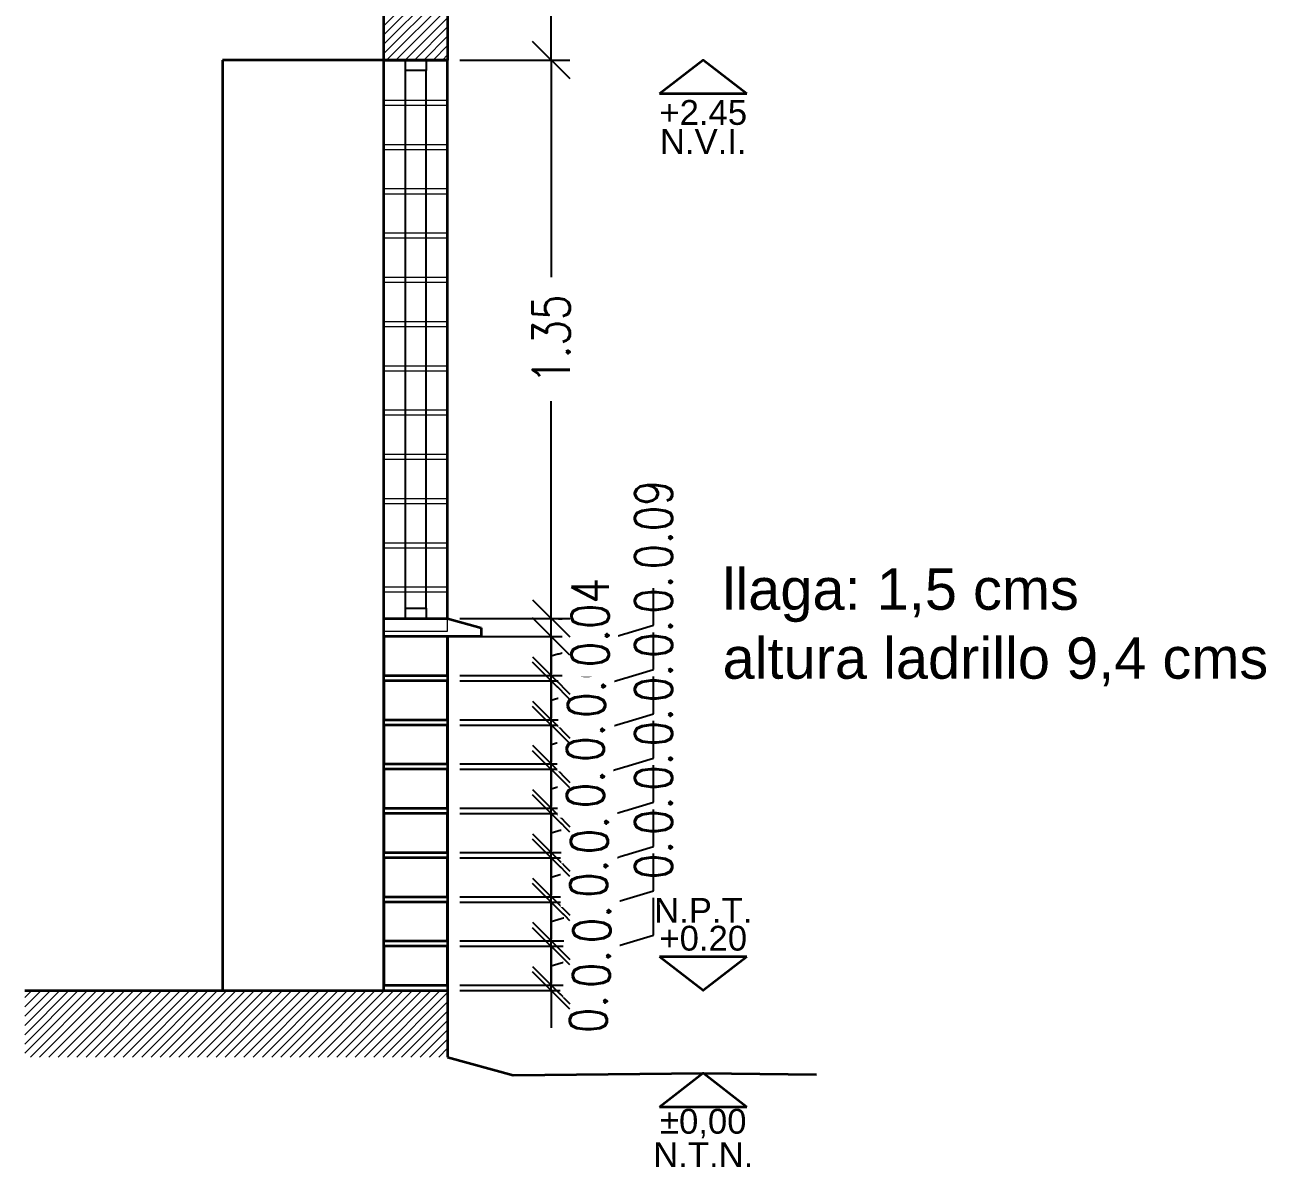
# Model space of a CAD drawing. Header units: metres. Extents: x 45 to 666, y -23 to 325.
# Drawn here: x 213.857 to 216.859, y 64.857 to 67.62 of the extents above; entities that cross this region are included whole.
import ezdxf
from ezdxf.enums import TextEntityAlignment as Align

# ---------------------------------------------------------------- set-up
doc = ezdxf.new("R2010")
doc.units = ezdxf.units.M
doc.header["$LTSCALE"] = 5
doc.header["$MEASUREMENT"] = 0
doc.linetypes.add('HIDDEN', pattern=[0.375, 0.25, -0.125])
doc.layers.get('0').update_dxf_attribs({"color": 30})
doc.layers.get('DEFPOINTS').update_dxf_attribs({"color": 210})
for name, color, linetype, lineweight in [('A-ANNO-DIMS', 3, 'Continuous', 18), ('A-ANNO-NOTE', 7, 'Continuous', 35), ('A-ANNO-TEXT', 3, 'Continuous', 18), ('A-ELEV-MBE1', 7, 'Continuous', 35), ('A-FLOR-OVHD', 3, 'HIDDEN', 18), ('A-GLAZ-FULL', 4, 'Continuous', 25), ('A-WALL-FULL', 7, 'Continuous', 35), ('A-WALL-FULL-EXTR', 7, 'Continuous', 35), ('A-WALL-PATT', 8, 'Continuous', 18)]:
    doc.layers.add(name, color=color, linetype=linetype, lineweight=lineweight)
doc.styles.add('E-ARIAL', font='arial.ttf')
doc.styles.add('E-ROMANS', font='romans.shx', dxfattribs={"width": 0.8})
doc.styles.get("Standard").update_dxf_attribs({"font": 'arial.ttf'})
doc.dimstyles.new('E-0050_TICK_18', dxfattribs={"dimscale": 0.001, "dimtxt": 90, "dimasz": 90, "dimexe": 45, "dimexo": 30, "dimgap": 45, "dimtad": 0, "dimzin": 0, "dimdsep": 46, "dimtxsty": 'E-ROMANS', "dimblk": 'OBLIQUE', "dimcen": 45, "dimclrd": 256, "dimclre": 256, "dimclrt": 256, "dimadec": 0, "dimazin": 0, "dimtfac": 1, "dimtmove": 1, "dimatfit": 3, "dimldrblk": 'OPEN90', "dimfxl": 1, "dimtfill": 1, "dimtolj": 1, "dimtzin": 0, "dimarcsym": 0})

# ---------------------------------------------------------------- blocks, each defined once
blk = doc.blocks.new('TAG-LEVEL-CO')
for points in [[(0.352, 0.272), (-0.352, 0.272)], [(0.352, 0.272), (0, 0), (-0.352, 0.272)]]:
    blk.add_lwpolyline(points)
at = {"style": 'E-ARIAL'}
for tag, p in [('N.P.T.', (0, 0.486)), ('%%P0,00', (0, 0.262))]:
    blk.add_attdef(tag, text='', height=0.2, dxfattribs=at).set_placement(p, align=Align.BOTTOM_CENTER)
blk = doc.blocks.new('_Oblique')
at = {"color": 0, "linetype": 'ByBlock', "lineweight": -2}
blk.add_line((-0.5, -0.5), (0.5, 0.5), dxfattribs=at)
blk = doc.blocks.new('*D420')
at = {"layer": 'A-ANNO-DIMS', "lineweight": -2, "transparency": 16777216}
for p, q in [((215.1297, 65.2974), (215.1297, 65.3874)), ((214.909, 65.2974), (215.1747, 65.2974)), ((214.909, 65.2844), (215.1747, 65.2844)), ((215.1297, 65.2844), (215.1297, 65.2974)), ((215.1297, 65.2844), (215.1297, 65.1944))]:
    blk.add_line(p, q, dxfattribs=at)
at = {"layer": 'DEFPOINTS', "color": 0, "transparency": 16777216}
for p in [(214.879, 65.2974), (214.879, 65.2844), (215.1297, 65.2974)]:
    blk.add_point(p, dxfattribs=at)
at = {"layer": 'A-ANNO-DIMS', "transparency": 16777216, "insert": (215.2194, 65.2894), "char_height": 0.09, "attachment_point": 5, "rotation": 90, "style": 'E-ROMANS', "bg_fill": 3, "box_fill_scale": 1.25, "bg_fill_color": 256, "bg_fill_true_color": 13158600, "bg_fill_transparency": 0}
blk.add_mtext('\\A1;0.01', dxfattribs=at)
at = {"layer": 'A-ANNO-DIMS', "lineweight": -2, "transparency": 16777216, "xscale": 0.09, "yscale": 0.09, "zscale": 0.09}
for p, rotation in [((215.1297, 65.2974), 270), ((215.1297, 65.2844), 90)]:
    blk.add_blockref('_Oblique', p, dxfattribs=dict(at, rotation=rotation))
blk = doc.blocks.new('_Open90')
at = {"color": 0, "linetype": 'ByBlock', "lineweight": -2}
for p, q in [((-0.5, 0.5), (0, 0)), ((0, 0), (-1, 0)), ((0, 0), (-0.5, -0.5))]:
    blk.add_line(p, q, dxfattribs=at)
blk = doc.blocks.new('*D421')
at = {"layer": 'A-ANNO-DIMS', "lineweight": -2, "transparency": 16777216}
for p, q in [((215.3772, 65.4186), (215.3772, 65.5086)), ((214.909, 65.3914), (215.1747, 65.3914)), ((215.1297, 65.3444), (215.3772, 65.4186)), ((215.1297, 65.2974), (215.1297, 65.3914)), ((214.909, 65.2974), (215.1747, 65.2974))]:
    blk.add_line(p, q, dxfattribs=at)
at = {"layer": 'DEFPOINTS', "color": 0, "transparency": 16777216}
for p in [(214.879, 65.3914), (215.1297, 65.3914), (214.879, 65.2974)]:
    blk.add_point(p, dxfattribs=at)
at = {"layer": 'A-ANNO-DIMS', "lineweight": -2, "transparency": 16777216, "xscale": 0.09, "yscale": 0.09, "zscale": 0.09}
for p, rotation in [((215.1297, 65.3914), 90), ((215.1297, 65.2974), 270)]:
    blk.add_blockref('_Oblique', p, dxfattribs=dict(at, rotation=rotation))
at = {"layer": 'A-ANNO-DIMS', "transparency": 16777216, "insert": (215.3772, 65.6616), "char_height": 0.09, "attachment_point": 5, "rotation": 90, "style": 'E-ROMANS', "bg_fill": 3, "box_fill_scale": 1.25, "bg_fill_color": 256, "bg_fill_true_color": 13158600, "bg_fill_transparency": 0}
blk.add_mtext('\\A1;0.09', dxfattribs=at)
blk = doc.blocks.new('*D422')
at = {"layer": 'A-ANNO-DIMS', "lineweight": -2, "transparency": 16777216}
for p, q in [((215.1297, 65.4044), (215.1297, 65.4944)), ((214.909, 65.4044), (215.1747, 65.4044)), ((214.909, 65.3914), (215.1747, 65.3914)), ((215.1297, 65.3914), (215.1297, 65.4044)), ((215.1297, 65.3914), (215.1297, 65.3014))]:
    blk.add_line(p, q, dxfattribs=at)
at = {"layer": 'DEFPOINTS', "color": 0, "transparency": 16777216}
for p in [(214.879, 65.4044), (214.879, 65.3914), (215.1297, 65.4044)]:
    blk.add_point(p, dxfattribs=at)
at = {"layer": 'A-ANNO-DIMS', "transparency": 16777216, "insert": (215.2266, 65.3984), "char_height": 0.09, "attachment_point": 5, "rotation": 90, "style": 'E-ROMANS', "bg_fill": 3, "box_fill_scale": 1.25, "bg_fill_color": 256, "bg_fill_true_color": 13158600, "bg_fill_transparency": 0}
blk.add_mtext('\\A1;0.01', dxfattribs=at)
at = {"layer": 'A-ANNO-DIMS', "lineweight": -2, "transparency": 16777216, "xscale": 0.09, "yscale": 0.09, "zscale": 0.09}
for p, rotation in [((215.1297, 65.4044), 270), ((215.1297, 65.3914), 90)]:
    blk.add_blockref('_Oblique', p, dxfattribs=dict(at, rotation=rotation))
blk = doc.blocks.new('*D53')
at = {"layer": 'A-ANNO-DIMS', "lineweight": -2, "transparency": 16777216}
for p, q in [((215.3772, 65.5256), (215.3772, 65.6156)), ((215.1297, 65.4514), (215.3772, 65.5256)), ((214.909, 65.4984), (215.1747, 65.4984)), ((215.1297, 65.4044), (215.1297, 65.4984)), ((214.909, 65.4044), (215.1747, 65.4044))]:
    blk.add_line(p, q, dxfattribs=at)
at = {"layer": 'DEFPOINTS', "color": 0, "transparency": 16777216}
for p in [(214.879, 65.4984), (215.1297, 65.4984), (214.879, 65.4044)]:
    blk.add_point(p, dxfattribs=at)
at = {"layer": 'A-ANNO-DIMS', "lineweight": -2, "transparency": 16777216, "xscale": 0.09, "yscale": 0.09, "zscale": 0.09}
for p, rotation in [((215.1297, 65.4984), 90), ((215.1297, 65.4044), 270)]:
    blk.add_blockref('_Oblique', p, dxfattribs=dict(at, rotation=rotation))
at = {"layer": 'A-ANNO-DIMS', "transparency": 16777216, "insert": (215.3772, 65.7686), "char_height": 0.09, "attachment_point": 5, "rotation": 90, "style": 'E-ROMANS', "bg_fill": 3, "box_fill_scale": 1.25, "bg_fill_color": 256, "bg_fill_true_color": 13158600, "bg_fill_transparency": 0}
blk.add_mtext('\\A1;0.09', dxfattribs=at)
blk = doc.blocks.new('*D54')
at = {"layer": 'A-ANNO-DIMS', "lineweight": -2, "transparency": 16777216}
for p, q in [((215.1297, 65.5114), (215.1297, 65.6014)), ((214.909, 65.5114), (215.1747, 65.5114)), ((215.1297, 65.4984), (215.1297, 65.5114)), ((214.909, 65.4984), (215.1747, 65.4984)), ((215.1297, 65.4984), (215.1297, 65.4084))]:
    blk.add_line(p, q, dxfattribs=at)
at = {"layer": 'DEFPOINTS', "color": 0, "transparency": 16777216}
for p in [(214.879, 65.5114), (215.1297, 65.5114), (214.879, 65.4984)]:
    blk.add_point(p, dxfattribs=at)
at = {"layer": 'A-ANNO-DIMS', "transparency": 16777216, "insert": (215.228, 65.5067), "char_height": 0.09, "attachment_point": 5, "rotation": 90, "style": 'E-ROMANS', "bg_fill": 3, "box_fill_scale": 1.25, "bg_fill_color": 256, "bg_fill_true_color": 13158600, "bg_fill_transparency": 0}
blk.add_mtext('\\A1;0.01', dxfattribs=at)
at = {"layer": 'A-ANNO-DIMS', "lineweight": -2, "transparency": 16777216, "xscale": 0.09, "yscale": 0.09, "zscale": 0.09}
for p, rotation in [((215.1297, 65.5114), 270), ((215.1297, 65.4984), 90)]:
    blk.add_blockref('_Oblique', p, dxfattribs=dict(at, rotation=rotation))
blk = doc.blocks.new('*D55')
at = {"layer": 'A-ANNO-DIMS', "lineweight": -2, "transparency": 16777216}
for p, q in [((215.3772, 65.6326), (215.3772, 65.7226)), ((215.1297, 65.5584), (215.3772, 65.6326)), ((214.909, 65.6054), (215.1747, 65.6054)), ((215.1297, 65.5114), (215.1297, 65.6054)), ((214.909, 65.5114), (215.1747, 65.5114))]:
    blk.add_line(p, q, dxfattribs=at)
at = {"layer": 'DEFPOINTS', "color": 0, "transparency": 16777216}
for p in [(214.879, 65.6054), (215.1297, 65.6054), (214.879, 65.5114)]:
    blk.add_point(p, dxfattribs=at)
at = {"layer": 'A-ANNO-DIMS', "lineweight": -2, "transparency": 16777216, "xscale": 0.09, "yscale": 0.09, "zscale": 0.09}
for p, rotation in [((215.1297, 65.6054), 90), ((215.1297, 65.5114), 270)]:
    blk.add_blockref('_Oblique', p, dxfattribs=dict(at, rotation=rotation))
at = {"layer": 'A-ANNO-DIMS', "transparency": 16777216, "insert": (215.3772, 65.8756), "char_height": 0.09, "attachment_point": 5, "rotation": 90, "style": 'E-ROMANS', "bg_fill": 3, "box_fill_scale": 1.25, "bg_fill_color": 256, "bg_fill_true_color": 13158600, "bg_fill_transparency": 0}
blk.add_mtext('\\A1;0.09', dxfattribs=at)
blk = doc.blocks.new('*D56')
at = {"layer": 'A-ANNO-DIMS', "lineweight": -2, "transparency": 16777216}
for p, q in [((215.1297, 65.6184), (215.1297, 65.7084)), ((214.909, 65.6184), (215.1747, 65.6184)), ((214.909, 65.6054), (215.1747, 65.6054)), ((215.1297, 65.6054), (215.1297, 65.6184)), ((215.1297, 65.6054), (215.1297, 65.5154))]:
    blk.add_line(p, q, dxfattribs=at)
at = {"layer": 'DEFPOINTS', "color": 0, "transparency": 16777216}
for p in [(214.879, 65.6184), (214.879, 65.6054), (215.1297, 65.6184)]:
    blk.add_point(p, dxfattribs=at)
at = {"layer": 'A-ANNO-DIMS', "transparency": 16777216, "insert": (215.2204, 65.6167), "char_height": 0.09, "attachment_point": 5, "rotation": 90, "style": 'E-ROMANS', "bg_fill": 3, "box_fill_scale": 1.25, "bg_fill_color": 256, "bg_fill_true_color": 13158600, "bg_fill_transparency": 0}
blk.add_mtext('\\A1;0.01', dxfattribs=at)
at = {"layer": 'A-ANNO-DIMS', "lineweight": -2, "transparency": 16777216, "xscale": 0.09, "yscale": 0.09, "zscale": 0.09}
for p, rotation in [((215.1297, 65.6184), 270), ((215.1297, 65.6054), 90)]:
    blk.add_blockref('_Oblique', p, dxfattribs=dict(at, rotation=rotation))
blk = doc.blocks.new('*D57')
at = {"layer": 'A-ANNO-DIMS', "lineweight": -2, "transparency": 16777216}
for p, q in [((215.3772, 65.7396), (215.3772, 65.8296)), ((215.1297, 65.6654), (215.3772, 65.7396)), ((214.909, 65.7124), (215.1747, 65.7124)), ((215.1297, 65.6184), (215.1297, 65.7124)), ((214.909, 65.6184), (215.1747, 65.6184))]:
    blk.add_line(p, q, dxfattribs=at)
at = {"layer": 'DEFPOINTS', "color": 0, "transparency": 16777216}
for p in [(214.879, 65.7124), (215.1297, 65.7124), (214.879, 65.6184)]:
    blk.add_point(p, dxfattribs=at)
at = {"layer": 'A-ANNO-DIMS', "lineweight": -2, "transparency": 16777216, "xscale": 0.09, "yscale": 0.09, "zscale": 0.09}
for p, rotation in [((215.1297, 65.7124), 90), ((215.1297, 65.6184), 270)]:
    blk.add_blockref('_Oblique', p, dxfattribs=dict(at, rotation=rotation))
at = {"layer": 'A-ANNO-DIMS', "transparency": 16777216, "insert": (215.3772, 65.9826), "char_height": 0.09, "attachment_point": 5, "rotation": 90, "style": 'E-ROMANS', "bg_fill": 3, "box_fill_scale": 1.25, "bg_fill_color": 256, "bg_fill_true_color": 13158600, "bg_fill_transparency": 0}
blk.add_mtext('\\A1;0.09', dxfattribs=at)
blk = doc.blocks.new('*D58')
at = {"layer": 'A-ANNO-DIMS', "lineweight": -2, "transparency": 16777216}
for p, q in [((215.1297, 65.7254), (215.1297, 65.8154)), ((214.909, 65.7254), (215.1747, 65.7254)), ((215.1297, 65.7124), (215.1297, 65.7254)), ((214.909, 65.7124), (215.1747, 65.7124)), ((215.1297, 65.7124), (215.1297, 65.6224))]:
    blk.add_line(p, q, dxfattribs=at)
at = {"layer": 'DEFPOINTS', "color": 0, "transparency": 16777216}
for p in [(214.879, 65.7254), (215.1297, 65.7254), (214.879, 65.7124)]:
    blk.add_point(p, dxfattribs=at)
at = {"layer": 'A-ANNO-DIMS', "transparency": 16777216, "insert": (215.2219, 65.7222), "char_height": 0.09, "attachment_point": 5, "rotation": 90, "style": 'E-ROMANS', "bg_fill": 3, "box_fill_scale": 1.25, "bg_fill_color": 256, "bg_fill_true_color": 13158600, "bg_fill_transparency": 0}
blk.add_mtext('\\A1;0.01', dxfattribs=at)
at = {"layer": 'A-ANNO-DIMS', "lineweight": -2, "transparency": 16777216, "xscale": 0.09, "yscale": 0.09, "zscale": 0.09}
for p, rotation in [((215.1297, 65.7254), 270), ((215.1297, 65.7124), 90)]:
    blk.add_blockref('_Oblique', p, dxfattribs=dict(at, rotation=rotation))
blk = doc.blocks.new('*D59')
at = {"layer": 'A-ANNO-DIMS', "lineweight": -2, "transparency": 16777216}
for p, q in [((215.3772, 65.8466), (215.3772, 65.9366)), ((215.1297, 65.7724), (215.3772, 65.8466)), ((214.909, 65.8194), (215.1747, 65.8194)), ((215.1297, 65.7254), (215.1297, 65.8194)), ((214.909, 65.7254), (215.1747, 65.7254))]:
    blk.add_line(p, q, dxfattribs=at)
at = {"layer": 'DEFPOINTS', "color": 0, "transparency": 16777216}
for p in [(214.879, 65.8194), (215.1297, 65.8194), (214.879, 65.7254)]:
    blk.add_point(p, dxfattribs=at)
at = {"layer": 'A-ANNO-DIMS', "lineweight": -2, "transparency": 16777216, "xscale": 0.09, "yscale": 0.09, "zscale": 0.09}
for p, rotation in [((215.1297, 65.8194), 90), ((215.1297, 65.7254), 270)]:
    blk.add_blockref('_Oblique', p, dxfattribs=dict(at, rotation=rotation))
at = {"layer": 'A-ANNO-DIMS', "transparency": 16777216, "insert": (215.3772, 66.0896), "char_height": 0.09, "attachment_point": 5, "rotation": 90, "style": 'E-ROMANS', "bg_fill": 3, "box_fill_scale": 1.25, "bg_fill_color": 256, "bg_fill_true_color": 13158600, "bg_fill_transparency": 0}
blk.add_mtext('\\A1;0.09', dxfattribs=at)
blk = doc.blocks.new('*D60')
at = {"layer": 'A-ANNO-DIMS', "lineweight": -2, "transparency": 16777216}
for p, q in [((215.1297, 65.8324), (215.1297, 65.9224)), ((214.909, 65.8324), (215.1747, 65.8324)), ((214.909, 65.8194), (215.1747, 65.8194)), ((215.1297, 65.8194), (215.1297, 65.8324)), ((215.1297, 65.8194), (215.1297, 65.7294))]:
    blk.add_line(p, q, dxfattribs=at)
at = {"layer": 'DEFPOINTS', "color": 0, "transparency": 16777216}
for p in [(214.879, 65.8324), (214.879, 65.8194), (215.1297, 65.8324)]:
    blk.add_point(p, dxfattribs=at)
at = {"layer": 'A-ANNO-DIMS', "transparency": 16777216, "insert": (215.2124, 65.8332), "char_height": 0.09, "attachment_point": 5, "rotation": 90, "style": 'E-ROMANS', "bg_fill": 3, "box_fill_scale": 1.25, "bg_fill_color": 256, "bg_fill_true_color": 13158600, "bg_fill_transparency": 0}
blk.add_mtext('\\A1;0.01', dxfattribs=at)
at = {"layer": 'A-ANNO-DIMS', "lineweight": -2, "transparency": 16777216, "xscale": 0.09, "yscale": 0.09, "zscale": 0.09}
for p, rotation in [((215.1297, 65.8324), 270), ((215.1297, 65.8194), 90)]:
    blk.add_blockref('_Oblique', p, dxfattribs=dict(at, rotation=rotation))
blk = doc.blocks.new('*D61')
at = {"layer": 'A-ANNO-DIMS', "lineweight": -2, "transparency": 16777216}
for p, q in [((215.3772, 65.9536), (215.3772, 66.0436)), ((215.1297, 65.8794), (215.3772, 65.9536)), ((214.909, 65.9264), (215.1747, 65.9264)), ((215.1297, 65.8324), (215.1297, 65.9264)), ((214.909, 65.8324), (215.1747, 65.8324))]:
    blk.add_line(p, q, dxfattribs=at)
at = {"layer": 'DEFPOINTS', "color": 0, "transparency": 16777216}
for p in [(214.879, 65.9264), (215.1297, 65.9264), (214.879, 65.8324)]:
    blk.add_point(p, dxfattribs=at)
at = {"layer": 'A-ANNO-DIMS', "lineweight": -2, "transparency": 16777216, "xscale": 0.09, "yscale": 0.09, "zscale": 0.09}
for p, rotation in [((215.1297, 65.9264), 90), ((215.1297, 65.8324), 270)]:
    blk.add_blockref('_Oblique', p, dxfattribs=dict(at, rotation=rotation))
at = {"layer": 'A-ANNO-DIMS', "transparency": 16777216, "insert": (215.3772, 66.1966), "char_height": 0.09, "attachment_point": 5, "rotation": 90, "style": 'E-ROMANS', "bg_fill": 3, "box_fill_scale": 1.25, "bg_fill_color": 256, "bg_fill_true_color": 13158600, "bg_fill_transparency": 0}
blk.add_mtext('\\A1;0.09', dxfattribs=at)
blk = doc.blocks.new('*D62')
at = {"layer": 'A-ANNO-DIMS', "lineweight": -2, "transparency": 16777216}
for p, q in [((215.1297, 65.9394), (215.1297, 66.0294)), ((214.909, 65.9394), (215.1747, 65.9394)), ((215.1297, 65.9264), (215.1297, 65.9394)), ((214.909, 65.9264), (215.1747, 65.9264)), ((215.1297, 65.9264), (215.1297, 65.8364))]:
    blk.add_line(p, q, dxfattribs=at)
at = {"layer": 'DEFPOINTS', "color": 0, "transparency": 16777216}
for p in [(214.879, 65.9394), (215.1297, 65.9394), (214.879, 65.9264)]:
    blk.add_point(p, dxfattribs=at)
at = {"layer": 'A-ANNO-DIMS', "transparency": 16777216, "insert": (215.2123, 65.9452), "char_height": 0.09, "attachment_point": 5, "rotation": 90, "style": 'E-ROMANS', "bg_fill": 3, "box_fill_scale": 1.25, "bg_fill_color": 256, "bg_fill_true_color": 13158600, "bg_fill_transparency": 0}
blk.add_mtext('\\A1;0.01', dxfattribs=at)
at = {"layer": 'A-ANNO-DIMS', "lineweight": -2, "transparency": 16777216, "xscale": 0.09, "yscale": 0.09, "zscale": 0.09}
for p, rotation in [((215.1297, 65.9394), 270), ((215.1297, 65.9264), 90)]:
    blk.add_blockref('_Oblique', p, dxfattribs=dict(at, rotation=rotation))
blk = doc.blocks.new('*D63')
at = {"layer": 'A-ANNO-DIMS', "lineweight": -2, "transparency": 16777216}
for p, q in [((215.3772, 66.0606), (215.3772, 66.1506)), ((215.1297, 65.9864), (215.3772, 66.0606)), ((214.909, 66.0334), (215.1747, 66.0334)), ((215.1297, 65.9394), (215.1297, 66.0334)), ((214.909, 65.9394), (215.1747, 65.9394))]:
    blk.add_line(p, q, dxfattribs=at)
at = {"layer": 'DEFPOINTS', "color": 0, "transparency": 16777216}
for p in [(214.879, 66.0334), (215.1297, 66.0334), (214.879, 65.9394)]:
    blk.add_point(p, dxfattribs=at)
at = {"layer": 'A-ANNO-DIMS', "lineweight": -2, "transparency": 16777216, "xscale": 0.09, "yscale": 0.09, "zscale": 0.09}
for p, rotation in [((215.1297, 66.0334), 90), ((215.1297, 65.9394), 270)]:
    blk.add_blockref('_Oblique', p, dxfattribs=dict(at, rotation=rotation))
at = {"layer": 'A-ANNO-DIMS', "transparency": 16777216, "insert": (215.3772, 66.3036), "char_height": 0.09, "attachment_point": 5, "rotation": 90, "style": 'E-ROMANS', "bg_fill": 3, "box_fill_scale": 1.25, "bg_fill_color": 256, "bg_fill_true_color": 13158600, "bg_fill_transparency": 0}
blk.add_mtext('\\A1;0.09', dxfattribs=at)
blk = doc.blocks.new('*D64')
at = {"layer": 'A-ANNO-DIMS', "lineweight": -2, "transparency": 16777216}
for p, q in [((215.1297, 66.0464), (215.1297, 66.1364)), ((214.909, 66.0464), (215.1747, 66.0464)), ((214.909, 66.0334), (215.1747, 66.0334)), ((215.1297, 66.0334), (215.1297, 66.0464)), ((215.1297, 66.0334), (215.1297, 65.9434))]:
    blk.add_line(p, q, dxfattribs=at)
at = {"layer": 'DEFPOINTS', "color": 0, "transparency": 16777216}
for p in [(214.879, 66.0464), (214.879, 66.0334), (215.1297, 66.0464)]:
    blk.add_point(p, dxfattribs=at)
at = {"layer": 'A-ANNO-DIMS', "transparency": 16777216, "insert": (215.2148, 66.0515), "char_height": 0.09, "attachment_point": 5, "rotation": 90, "style": 'E-ROMANS', "bg_fill": 3, "box_fill_scale": 1.25, "bg_fill_color": 256, "bg_fill_true_color": 13158600, "bg_fill_transparency": 0}
blk.add_mtext('\\A1;0.01', dxfattribs=at)
at = {"layer": 'A-ANNO-DIMS', "lineweight": -2, "transparency": 16777216, "xscale": 0.09, "yscale": 0.09, "zscale": 0.09}
for p, rotation in [((215.1297, 66.0464), 270), ((215.1297, 66.0334), 90)]:
    blk.add_blockref('_Oblique', p, dxfattribs=dict(at, rotation=rotation))
blk = doc.blocks.new('*D423')
at = {"layer": 'A-ANNO-DIMS', "lineweight": -2, "transparency": 16777216}
for p, q in [((215.3772, 66.1676), (215.3772, 66.2576)), ((214.909, 66.1404), (215.1747, 66.1404)), ((215.1297, 66.0934), (215.3772, 66.1676)), ((215.1297, 66.0464), (215.1297, 66.1404)), ((214.909, 66.0464), (215.1747, 66.0464))]:
    blk.add_line(p, q, dxfattribs=at)
at = {"layer": 'DEFPOINTS', "color": 0, "transparency": 16777216}
for p in [(214.879, 66.1404), (215.1297, 66.1404), (214.879, 66.0464)]:
    blk.add_point(p, dxfattribs=at)
at = {"layer": 'A-ANNO-DIMS', "lineweight": -2, "transparency": 16777216, "xscale": 0.09, "yscale": 0.09, "zscale": 0.09}
for p, rotation in [((215.1297, 66.1404), 90), ((215.1297, 66.0464), 270)]:
    blk.add_blockref('_Oblique', p, dxfattribs=dict(at, rotation=rotation))
at = {"layer": 'A-ANNO-DIMS', "transparency": 16777216, "insert": (215.3772, 66.4106), "char_height": 0.09, "attachment_point": 5, "rotation": 90, "style": 'E-ROMANS', "bg_fill": 3, "box_fill_scale": 1.25, "bg_fill_color": 256, "bg_fill_true_color": 13158600, "bg_fill_transparency": 0}
blk.add_mtext('\\A1;0.09', dxfattribs=at)
blk = doc.blocks.new('*D424')
at = {"layer": 'A-ANNO-DIMS', "lineweight": -2, "transparency": 16777216}
for p, q in [((215.1297, 66.1844), (215.1297, 66.2744)), ((214.909, 66.1844), (215.1747, 66.1844)), ((215.1297, 66.1404), (215.1297, 66.1844)), ((214.909, 66.1404), (215.1747, 66.1404)), ((215.1297, 66.1404), (215.1297, 66.0504))]:
    blk.add_line(p, q, dxfattribs=at)
at = {"layer": 'DEFPOINTS', "color": 0, "transparency": 16777216}
for p in [(214.879, 66.1844), (215.1297, 66.1844), (214.879, 66.1404)]:
    blk.add_point(p, dxfattribs=at)
at = {"layer": 'A-ANNO-DIMS', "transparency": 16777216, "insert": (215.2237, 66.174), "char_height": 0.09, "attachment_point": 5, "rotation": 90, "style": 'E-ROMANS', "bg_fill": 3, "box_fill_scale": 1.25, "bg_fill_color": 256, "bg_fill_true_color": 13158600, "bg_fill_transparency": 0}
blk.add_mtext('\\A1;0.04', dxfattribs=at)
at = {"layer": 'A-ANNO-DIMS', "lineweight": -2, "transparency": 16777216, "xscale": 0.09, "yscale": 0.09, "zscale": 0.09}
for p, rotation in [((215.1297, 66.1844), 270), ((215.1297, 66.1404), 90)]:
    blk.add_blockref('_Oblique', p, dxfattribs=dict(at, rotation=rotation))
blk = doc.blocks.new('*D425')
at = {"layer": 'A-ANNO-DIMS', "lineweight": -2, "transparency": 16777216}
for p, q in [((214.909, 67.5344), (215.1747, 67.5344)), ((215.1297, 67.5344), (215.1297, 67.009)), ((215.1297, 66.1844), (215.1297, 66.7098)), ((214.909, 66.1844), (215.1747, 66.1844))]:
    blk.add_line(p, q, dxfattribs=at)
at = {"layer": 'DEFPOINTS', "color": 0, "transparency": 16777216}
for p in [(214.879, 67.5344), (215.1297, 67.5344), (214.879, 66.1844)]:
    blk.add_point(p, dxfattribs=at)
at = {"layer": 'A-ANNO-DIMS', "lineweight": -2, "transparency": 16777216, "xscale": 0.09, "yscale": 0.09, "zscale": 0.09}
for p, rotation in [((215.1297, 67.5344), 90), ((215.1297, 66.1844), 270)]:
    blk.add_blockref('_Oblique', p, dxfattribs=dict(at, rotation=rotation))
at = {"layer": 'A-ANNO-DIMS', "transparency": 16777216, "insert": (215.1297, 66.8594), "char_height": 0.09, "attachment_point": 5, "rotation": 90, "style": 'E-ROMANS', "bg_fill": 3, "box_fill_scale": 1.25, "bg_fill_color": 256, "bg_fill_true_color": 13158600, "bg_fill_transparency": 0}
blk.add_mtext('\\A1;1.35', dxfattribs=at)
blk = doc.blocks.new('*D426')
at = {"layer": 'A-ANNO-DIMS', "lineweight": -2, "transparency": 16777216}
for p, q in [((215.3772, 67.7336), (215.3772, 67.8236)), ((214.909, 67.7844), (215.1747, 67.7844)), ((215.1297, 67.5344), (215.1297, 67.7844)), ((215.1297, 67.6594), (215.3772, 67.7336)), ((214.909, 67.5344), (215.1747, 67.5344))]:
    blk.add_line(p, q, dxfattribs=at)
at = {"layer": 'DEFPOINTS', "color": 0, "transparency": 16777216}
for p in [(214.879, 67.7844), (215.1297, 67.7844), (214.879, 67.5344)]:
    blk.add_point(p, dxfattribs=at)
at = {"layer": 'A-ANNO-DIMS', "lineweight": -2, "transparency": 16777216, "xscale": 0.09, "yscale": 0.09, "zscale": 0.09}
for p, rotation in [((215.1297, 67.7844), 90), ((215.1297, 67.5344), 270)]:
    blk.add_blockref('_Oblique', p, dxfattribs=dict(at, rotation=rotation))
at = {"layer": 'A-ANNO-DIMS', "transparency": 16777216, "insert": (215.3772, 67.9783), "char_height": 0.09, "attachment_point": 5, "rotation": 90, "style": 'E-ROMANS', "bg_fill": 3, "box_fill_scale": 1.25, "bg_fill_color": 256, "bg_fill_true_color": 13158600, "bg_fill_transparency": 0}
blk.add_mtext('\\A1;0.25', dxfattribs=at)

msp = doc.modelspace()

# ---------------------------------------------------------------- hatches: boundary and pattern name
at = {"layer": 'A-WALL-PATT'}
h = msp.add_hatch(dxfattribs=at)
h.set_pattern_fill('LINE', color=256, scale=0.005, angle=45, style=0)
h.set_pattern_definition([(45, (-8.444241, 0.974145), (-0.0112253202, 0.0112253202), [])])
h.paths.add_polyline_path([(214.879, 70.2844), (214.725, 70.2844), (214.725, 70.0344), (214.879, 70.0344)])
h.paths.add_polyline_path([(214.879, 67.7844), (214.725, 67.7844), (214.725, 67.5344), (214.879, 67.5344)])
h.paths.add_polyline_path([(213.8566, 65.2844), (213.8566, 65.1236), (214.879, 65.1236), (214.879, 65.2844)])

# ---------------------------------------------------------------- linework, layer by layer
at = {"layer": 'A-ANNO-NOTE'}
for p, q in [((214.725, 67.5344), (214.3345, 67.5344)), ((214.3345, 67.5344), (214.3345, 65.2844))]:
    msp.add_line(p, q, dxfattribs=at)
at = {"layer": 'A-ELEV-MBE1'}
for p, q in [((214.725, 66.1844), (214.725, 67.5344)), ((214.879, 66.1844), (214.879, 67.5344))]:
    msp.add_line(p, q, dxfattribs=at)
at = {"layer": 'A-GLAZ-FULL'}
for p, q in [((214.777, 66.2094), (214.777, 67.5094)), ((214.827, 66.2094), (214.827, 67.5094))]:
    msp.add_line(p, q, dxfattribs=at)
for points in [[(214.827, 67.5344), (214.827, 67.5094), (214.777, 67.5094), (214.777, 67.5344)], [(214.777, 66.1844), (214.777, 66.2094), (214.827, 66.2094), (214.827, 66.1844)]]:
    msp.add_lwpolyline(points, dxfattribs=at)
at = {"layer": 'A-WALL-FULL'}
for p, q in [((214.879, 65.1236), (215.0374, 65.0795)), ((215.0374, 65.0795), (215.4974, 65.0844)), ((215.4974, 65.0844), (215.7717, 65.0813))]:
    msp.add_line(p, q, dxfattribs=at)
for points in [[(214.725, 67.7844), (214.879, 67.7844), (214.879, 67.5344), (214.725, 67.5344)], [(214.879, 65.2974), (214.879, 65.3914), (214.725, 65.3914), (214.725, 65.2974)]]:
    msp.add_lwpolyline(points, close=True, dxfattribs=at)
msp.add_lwpolyline([(213.8566, 65.2844), (214.879, 65.2844), (214.879, 65.1236)], dxfattribs=at)
at = {"layer": 'A-WALL-FULL-EXTR'}
for p, q in [((214.725, 66.1844), (214.879, 66.1844)), ((214.879, 66.1844), (214.9603, 66.1611)), ((214.879, 66.1404), (214.879, 65.2844)), ((214.9603, 66.1404), (214.879, 66.1404)), ((214.9603, 66.1611), (214.9603, 66.1404))]:
    msp.add_line(p, q, dxfattribs=at)
msp.add_lwpolyline([(214.725, 65.2844), (214.725, 66.1844)], dxfattribs=at)

# ---------------------------------------------------------------- block references
at = {"layer": 'A-ANNO-NOTE'}
ref = msp.add_blockref('TAG-LEVEL-CO', (215.4974, 67.5344), dxfattribs=dict(at, xscale=-0.3000000000000114, yscale=0.3000000000000114, zscale=0.3, rotation=180))
ref.add_attrib('%%P0,00', '+2.45', dxfattribs={"layer": '0', "height": 0.06, "rotation": 360, "style": 'E-ARIAL'}).set_placement((215.4974, 67.3597), align=Align.BOTTOM_CENTER)
ref.add_attrib('N.P.T.', 'N.V.I.', dxfattribs={"layer": '0', "height": 0.06, "rotation": 360, "style": 'E-ARIAL'}).set_placement((215.4974, 67.2894), align=Align.BOTTOM_CENTER)
at = {"layer": 'A-ANNO-NOTE', "xscale": 0.3000000000000114, "yscale": 0.3000000000000114, "zscale": 0.3000000000000114}
msp.add_blockref('TAG-LEVEL-CO', (215.4974, 65.2844), dxfattribs=at).add_auto_attribs({'%%P0,00': '+0.20', 'N.P.T.': 'N.P.T.'})
at = {"layer": 'A-ANNO-NOTE'}
ref = msp.add_blockref('TAG-LEVEL-CO', (215.4974, 65.0844), dxfattribs=dict(at, xscale=-0.3000000000000114, yscale=0.3000000000000114, zscale=0.3, rotation=180))
ref.add_attrib('%%P0,00', '%%P0,00', dxfattribs={"layer": '0', "height": 0.06, "style": 'E-ARIAL'}).set_placement((215.4974, 64.9203), align=Align.BOTTOM_CENTER)
ref.add_attrib('N.P.T.', 'N.T.N.', dxfattribs={"layer": '0', "height": 0.06, "style": 'E-ARIAL'}).set_placement((215.4974, 64.8394), align=Align.BOTTOM_CENTER)

# ---------------------------------------------------------------- texts
at = {"layer": 'A-ANNO-TEXT', "insert": (215.5441, 66.3051), "char_height": 0.1, "width": 1.641003, "attachment_point": 1}
msp.add_mtext('llaga: 1,5 cms\\Paltura ladrillo 9,4 cms', dxfattribs=at)

# ---------------------------------------------------------------- next in the draw order: dimensions: what is measured, and where the dimension line sits
at = {"layer": 'A-ANNO-DIMS'}
dim = msp.add_linear_dim(base=(215.1297, 65.2974), p1=(214.879, 65.2844), p2=(214.879, 65.2974), angle=90, dimstyle='E-0050_TICK_18', dxfattribs=at)
dim.commit()
dim.dimension.update_dxf_attribs({"geometry": '*D420', "text_midpoint": (215.2194, 65.2894), "dimtype": 160})

# ---------------------------------------------------------------- next in the draw order: dimensions: what is measured, and where the dimension line sits
dim = msp.add_linear_dim(base=(215.1297, 65.3914), p1=(214.879, 65.2974), p2=(214.879, 65.3914), angle=90, dimstyle='E-0050_TICK_18', dxfattribs=at)
dim.commit()
dim.dimension.update_dxf_attribs({"geometry": '*D421', "text_midpoint": (215.3772, 65.5536)})

# ---------------------------------------------------------------- next in the draw order: dimensions: what is measured, and where the dimension line sits
dim = msp.add_linear_dim(base=(215.1297, 65.4044), p1=(214.879, 65.3914), p2=(214.879, 65.4044), angle=90, dimstyle='E-0050_TICK_18', dxfattribs=at)
dim.commit()
dim.dimension.update_dxf_attribs({"geometry": '*D422', "text_midpoint": (215.2266, 65.3984), "dimtype": 160})

# ---------------------------------------------------------------- next in the draw order: dimensions: what is measured, and where the dimension line sits
dim = msp.add_linear_dim(base=(215.1297, 65.4984), p1=(214.879, 65.4044), p2=(214.879, 65.4984), angle=90, dimstyle='E-0050_TICK_18', dxfattribs=at)
dim.commit()
dim.dimension.update_dxf_attribs({"geometry": '*D53', "text_midpoint": (215.3772, 65.6606)})

# ---------------------------------------------------------------- next in the draw order: dimensions: what is measured, and where the dimension line sits
dim = msp.add_linear_dim(base=(215.1297, 65.5114), p1=(214.879, 65.4984), p2=(214.879, 65.5114), angle=90, dimstyle='E-0050_TICK_18', dxfattribs=at)
dim.commit()
dim.dimension.update_dxf_attribs({"geometry": '*D54', "text_midpoint": (215.228, 65.5067), "dimtype": 160})

# ---------------------------------------------------------------- next in the draw order: dimensions: what is measured, and where the dimension line sits
dim = msp.add_linear_dim(base=(215.1297, 65.6054), p1=(214.879, 65.5114), p2=(214.879, 65.6054), angle=90, dimstyle='E-0050_TICK_18', dxfattribs=at)
dim.commit()
dim.dimension.update_dxf_attribs({"geometry": '*D55', "text_midpoint": (215.3772, 65.7676)})

# ---------------------------------------------------------------- next in the draw order: dimensions: what is measured, and where the dimension line sits
dim = msp.add_linear_dim(base=(215.1297, 65.6184), p1=(214.879, 65.6054), p2=(214.879, 65.6184), angle=90, dimstyle='E-0050_TICK_18', dxfattribs=at)
dim.commit()
dim.dimension.update_dxf_attribs({"geometry": '*D56', "text_midpoint": (215.2204, 65.6167), "dimtype": 160})

# ---------------------------------------------------------------- next in the draw order: linework, layer by layer
at = {"layer": 'A-WALL-FULL'}
msp.add_lwpolyline([(214.879, 65.4044), (214.879, 65.4984), (214.725, 65.4984), (214.725, 65.4044)], close=True, dxfattribs=at)

# ---------------------------------------------------------------- next in the draw order: dimensions: what is measured, and where the dimension line sits
at = {"layer": 'A-ANNO-DIMS'}
dim = msp.add_linear_dim(base=(215.1297, 65.7124), p1=(214.879, 65.6184), p2=(214.879, 65.7124), angle=90, dimstyle='E-0050_TICK_18', dxfattribs=at)
dim.commit()
dim.dimension.update_dxf_attribs({"geometry": '*D57', "text_midpoint": (215.3772, 65.8746)})

# ---------------------------------------------------------------- next in the draw order: dimensions: what is measured, and where the dimension line sits
dim = msp.add_linear_dim(base=(215.1297, 65.7254), p1=(214.879, 65.7124), p2=(214.879, 65.7254), angle=90, dimstyle='E-0050_TICK_18', dxfattribs=at)
dim.commit()
dim.dimension.update_dxf_attribs({"geometry": '*D58', "text_midpoint": (215.2219, 65.7222), "dimtype": 160})

# ---------------------------------------------------------------- next in the draw order: linework, layer by layer
at = {"layer": 'A-WALL-FULL'}
msp.add_lwpolyline([(214.879, 65.5114), (214.879, 65.6054), (214.725, 65.6054), (214.725, 65.5114)], close=True, dxfattribs=at)

# ---------------------------------------------------------------- next in the draw order: dimensions: what is measured, and where the dimension line sits
at = {"layer": 'A-ANNO-DIMS'}
dim = msp.add_linear_dim(base=(215.1297, 65.8194), p1=(214.879, 65.7254), p2=(214.879, 65.8194), angle=90, dimstyle='E-0050_TICK_18', dxfattribs=at)
dim.commit()
dim.dimension.update_dxf_attribs({"geometry": '*D59', "text_midpoint": (215.3772, 65.9816)})

# ---------------------------------------------------------------- next in the draw order: dimensions: what is measured, and where the dimension line sits
dim = msp.add_linear_dim(base=(215.1297, 65.8324), p1=(214.879, 65.8194), p2=(214.879, 65.8324), angle=90, dimstyle='E-0050_TICK_18', dxfattribs=at)
dim.commit()
dim.dimension.update_dxf_attribs({"geometry": '*D60', "text_midpoint": (215.2124, 65.8332), "dimtype": 160})

# ---------------------------------------------------------------- next in the draw order: linework, layer by layer
at = {"layer": 'A-WALL-FULL'}
msp.add_lwpolyline([(214.879, 65.6184), (214.879, 65.7124), (214.725, 65.7124), (214.725, 65.6184)], close=True, dxfattribs=at)

# ---------------------------------------------------------------- next in the draw order: dimensions: what is measured, and where the dimension line sits
at = {"layer": 'A-ANNO-DIMS'}
dim = msp.add_linear_dim(base=(215.1297, 65.9264), p1=(214.879, 65.8324), p2=(214.879, 65.9264), angle=90, dimstyle='E-0050_TICK_18', dxfattribs=at)
dim.commit()
dim.dimension.update_dxf_attribs({"geometry": '*D61', "text_midpoint": (215.3772, 66.0886)})

# ---------------------------------------------------------------- next in the draw order: dimensions: what is measured, and where the dimension line sits
dim = msp.add_linear_dim(base=(215.1297, 65.9394), p1=(214.879, 65.9264), p2=(214.879, 65.9394), angle=90, dimstyle='E-0050_TICK_18', dxfattribs=at)
dim.commit()
dim.dimension.update_dxf_attribs({"geometry": '*D62', "text_midpoint": (215.2123, 65.9452), "dimtype": 160})

# ---------------------------------------------------------------- next in the draw order: linework, layer by layer
at = {"layer": 'A-WALL-FULL'}
msp.add_lwpolyline([(214.879, 65.7254), (214.879, 65.8194), (214.725, 65.8194), (214.725, 65.7254)], close=True, dxfattribs=at)

# ---------------------------------------------------------------- next in the draw order: dimensions: what is measured, and where the dimension line sits
at = {"layer": 'A-ANNO-DIMS'}
dim = msp.add_linear_dim(base=(215.1297, 66.0334), p1=(214.879, 65.9394), p2=(214.879, 66.0334), angle=90, dimstyle='E-0050_TICK_18', dxfattribs=at)
dim.commit()
dim.dimension.update_dxf_attribs({"geometry": '*D63', "text_midpoint": (215.3772, 66.1956)})

# ---------------------------------------------------------------- next in the draw order: dimensions: what is measured, and where the dimension line sits
dim = msp.add_linear_dim(base=(215.1297, 66.0464), p1=(214.879, 66.0334), p2=(214.879, 66.0464), angle=90, dimstyle='E-0050_TICK_18', dxfattribs=at)
dim.commit()
dim.dimension.update_dxf_attribs({"geometry": '*D64', "text_midpoint": (215.2148, 66.0515), "dimtype": 160})

# ---------------------------------------------------------------- next in the draw order: linework, layer by layer
at = {"layer": 'A-WALL-FULL'}
msp.add_lwpolyline([(214.879, 65.8324), (214.879, 65.9264), (214.725, 65.9264), (214.725, 65.8324)], close=True, dxfattribs=at)

# ---------------------------------------------------------------- next in the draw order: dimensions: what is measured, and where the dimension line sits
at = {"layer": 'A-ANNO-DIMS'}
dim = msp.add_linear_dim(base=(215.1297, 66.1404), p1=(214.879, 66.0464), p2=(214.879, 66.1404), angle=90, dimstyle='E-0050_TICK_18', dxfattribs=at)
dim.commit()
dim.dimension.update_dxf_attribs({"geometry": '*D423', "text_midpoint": (215.3772, 66.3026)})

# ---------------------------------------------------------------- next in the draw order: dimensions: what is measured, and where the dimension line sits
dim = msp.add_linear_dim(base=(215.1297, 66.1844), p1=(214.879, 66.1404), p2=(214.879, 66.1844), angle=90, dimstyle='E-0050_TICK_18', dxfattribs=at)
dim.commit()
dim.dimension.update_dxf_attribs({"geometry": '*D424', "text_midpoint": (215.2237, 66.174), "dimtype": 160})

# ---------------------------------------------------------------- next in the draw order: linework, layer by layer
at = {"layer": 'A-WALL-FULL'}
msp.add_lwpolyline([(214.879, 65.9394), (214.879, 66.0334), (214.725, 66.0334), (214.725, 65.9394)], close=True, dxfattribs=at)

# ---------------------------------------------------------------- next in the draw order: dimensions: what is measured, and where the dimension line sits
at = {"layer": 'A-ANNO-DIMS'}
dim = msp.add_linear_dim(base=(215.1297, 67.5344), p1=(214.879, 66.1844), p2=(214.879, 67.5344), angle=90, dimstyle='E-0050_TICK_18', dxfattribs=at)
dim.commit()
dim.dimension.update_dxf_attribs({"geometry": '*D425', "text_midpoint": (215.1297, 66.8594)})

# ---------------------------------------------------------------- next in the draw order: linework, layer by layer
at = {"layer": 'A-FLOR-OVHD'}
for points in [[(214.879, 67.3304), (214.879, 67.4244), (214.725, 67.4244), (214.725, 67.3304)], [(214.879, 67.2234), (214.879, 67.3174), (214.725, 67.3174), (214.725, 67.2234)], [(214.879, 67.1164), (214.879, 67.2104), (214.725, 67.2104), (214.725, 67.1164)], [(214.879, 67.0094), (214.879, 67.1034), (214.725, 67.1034), (214.725, 67.0094)], [(214.879, 66.9024), (214.879, 66.9964), (214.725, 66.9964), (214.725, 66.9024)], [(214.879, 66.7954), (214.879, 66.8894), (214.725, 66.8894), (214.725, 66.7954)], [(214.879, 66.6884), (214.879, 66.7824), (214.725, 66.7824), (214.725, 66.6884)], [(214.879, 66.5814), (214.879, 66.6754), (214.725, 66.6754), (214.725, 66.5814)], [(214.879, 66.4744), (214.879, 66.5684), (214.725, 66.5684), (214.725, 66.4744)], [(214.879, 66.3674), (214.879, 66.4614), (214.725, 66.4614), (214.725, 66.3674)], [(214.879, 66.2604), (214.879, 66.3544), (214.725, 66.3544), (214.725, 66.2604)], [(214.879, 66.1534), (214.879, 66.2474), (214.725, 66.2474), (214.725, 66.1534)]]:
    msp.add_lwpolyline(points, close=True, dxfattribs=at)
at = {"layer": 'A-WALL-FULL'}
msp.add_lwpolyline([(214.879, 66.0464), (214.879, 66.1404), (214.725, 66.1404), (214.725, 66.0464)], close=True, dxfattribs=at)

# ---------------------------------------------------------------- next in the draw order: dimensions: what is measured, and where the dimension line sits
at = {"layer": 'A-ANNO-DIMS'}
dim = msp.add_linear_dim(base=(215.1297, 67.7844), p1=(214.879, 67.5344), p2=(214.879, 67.7844), angle=90, dimstyle='E-0050_TICK_18', dxfattribs=at)
dim.commit()
dim.dimension.update_dxf_attribs({"geometry": '*D426', "text_midpoint": (215.3772, 67.8686)})

# ---------------------------------------------------------------- next in the draw order: linework, layer by layer
at = {"layer": 'A-FLOR-OVHD'}
msp.add_lwpolyline([(214.879, 67.4374), (214.879, 67.5314), (214.725, 67.5314), (214.725, 67.4374)], close=True, dxfattribs=at)

doc.saveas('drawing.dxf')
